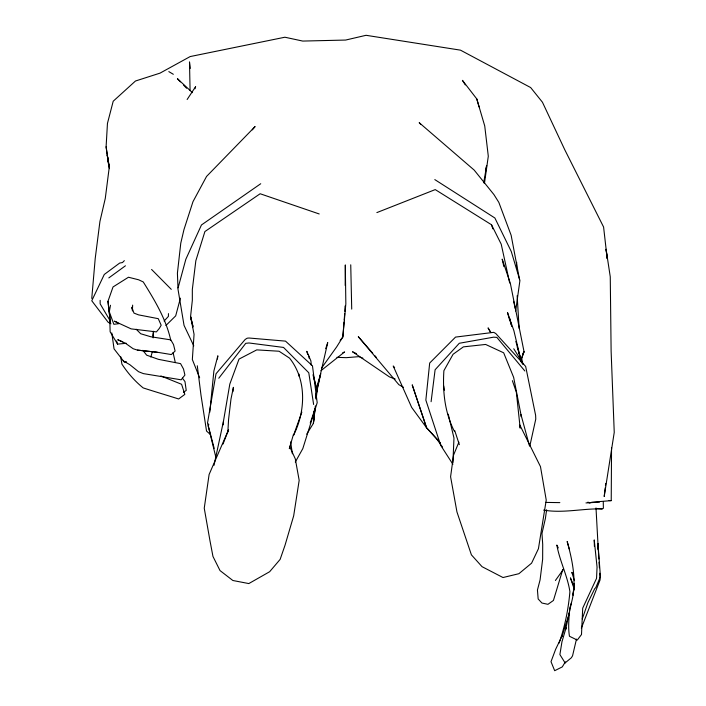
<?xml version="1.0" encoding="UTF-8"?>
<svg xmlns="http://www.w3.org/2000/svg" width="706" height="706" viewBox="0 0 706 706"><rect width="100%" height="100%" fill="white"/><g stroke="black" fill="none" stroke-linecap="round" stroke-linejoin="round"><path stroke-width="1.06" d="M345.075 306.016L344.881 311.39M345.19 285.48L345.313 264.935L345.843 303.809L342.834 337.036L336.683 346.867L321.477 368.179M611.546 447.754L611.228 500.633L591.999 502.204L589.501 503.034L587.957 502.098M454.399 431.366C444.762 412.551 442.538 391.512 443.889 370.694L453.075 354.28L463.392 346.867L485.631 344.449L503.669 352.806L513.641 377.331L520.94 414.493L529.553 446.139M516.58 267.662L516.686 262.323M168.46 313.605L168.399 316.385L164.119 321.045M301.859 412.075L293.599 435.187C305.574 411.28 306.889 379.863 289.592 358.163L279.064 351.235L256.755 349.885L239.025 359.089L229.821 384.064L223.405 421.553L214.024 465.307M223.264 424.827L223.405 421.553M132.375 310.975L132.649 305.116M597.691 549.109L597.956 543.602L596.005 507.958M91.762 298.417L95.213 258.502L99.925 221.49L105.291 198.36L109.13 168.275L106.103 146.786L107.453 123.4L113.207 101.223L135.464 81.013L160.006 73.142L190.161 56.568L284.906 37.224L302.742 41.072L345.64 40.057L366.061 35.3L460.471 50.152L530.656 87.553L542.455 102.246L564.747 149.707L603.595 227.041L607.16 258.422M153.158 337.883L153.564 331.343M344.025 322.077L342.834 337.036L340.115 340.424M344.201 319.942L344.713 313.526M315.944 399.022L316.773 389.324L313.137 374.374M574.322 584.48L572.99 595.158L574.322 583.483M214.192 448.363L208.385 426.336L208.597 424.165M209.788 412.233L213.883 371.012L217.854 355.798L217.413 359.054M314.346 413.813L313.393 423.397L306.695 434.164M314.558 411.686L314.867 408.492M315.926 397.84L316.773 389.324L313.182 375.601M232.945 391.645L233.404 387.312L230.986 399.031L228.55 419.691L227.861 432.001L228.409 430.378M315.37 405.871L313.393 423.397L315.114 408.721L313.896 411.766M316.244 398.202L317.479 387.25L327.725 342.622L325.713 348.658M605.201 487.828L604.204 496.521L614.238 432.39L611.122 351.217L610.258 276.787L606.083 249.244L607.169 258.59M605.448 485.657L605.695 483.486M431.101 401.696L435.108 369.759L459.297 343.266L493.626 337.168L496.839 337.371L524.849 370.977M515.671 311.019L519.925 280.485L511.285 251.539L494.88 217.995L434.799 179.598M208.385 426.336L208.676 424.165M152.796 335.712L153.396 331.343M484.51 183.022L488.296 156.238L484.74 125.986L476.788 98.937L462.43 80.334L465.307 84.914M546.612 509.767L545.429 518.31L541.979 533.454L542.711 544.361L542.649 559.187L540.072 579.944L537.442 590.022L538.166 598.962L541.926 603.03L547.944 604.318L553.433 600.453L562.753 569.627M483.698 182.845L486.655 165.557L485.463 170.852M110.48 305.248L109.306 311.796L113.869 324.31L119.137 323.613M315.864 395.951L320.718 373.686L317.303 385.291M529.959 445.424L535.775 419.064L535.616 415.313L525.661 366.423L495.762 333.506L493.723 332.349L455.547 337.089L429.68 363.043L425.85 400.117L440.694 445.345L452.908 464.292M576.475 639.106L572.566 655.786L571.366 657.763L565.109 662.908L559.893 654.577L561.95 641.807L566.141 627.59L565.594 629.593L571.366 603.065M568.86 614.741L569.433 612.649M180.418 298.144L175.688 315.873L165.901 325.501M289.292 448.698L293.449 434.437M150.81 357.007L152.284 352.038M194.962 88.762L195.615 86.662L187.143 99.493M568.577 615.782L562.002 636.371L562.488 635.1L555.613 649.361L551.007 661.69L554.678 670.7L562.276 666.905L564.729 662.908M310.225 423.009L315.114 408.721M582.247 618.941L587.983 602.518L594.752 588.601L595.785 587.666L600.427 576.625L597.956 543.602L598.873 558.967M109.774 317.109L107.974 301.312L113.031 286.954L128.457 277.237L138.667 279.797L143.265 281.959C154.561 300.076 166.139 319.13 170.728 340.16M521.487 358.895L524.037 351.667L510.376 283.485L502.187 259.12L503.863 266.621M559.126 643.069C564.897 626.469 568.427 609.119 569.901 591.602C567.403 575.514 559.708 561.12 556.84 545.041L558.305 547.935M581.347 628.172L600.118 579.811L599.721 573.228M223.017 444.056L228.567 429.769L209.108 474.494L204.246 508.196L210 540.884L212.965 556.443L220.016 570.572L232.865 580.5L248.821 583.571L269.648 571.719L280.132 559.39L285.039 545.217L293.678 515.821L299.176 480.336L295.284 458.829L289.478 446.21M458.874 442.185L453.561 455.079L450.587 476.744L456.95 511.947L471.405 554.854L482.039 566.671L502.999 577.534L518.892 573.704L531.583 563.176L538.431 548.721L546.232 500.077L540.478 466.631L519.845 425.074L520.181 428.136L516.351 392.254L512.388 380.684M565.109 662.908L565.603 661.91M295.284 462.059L302.812 448.619L317.188 402.694L312.476 365.823L285.506 341.122L249.006 338.015L247.179 338.2L245.185 339.454L216.018 373.774L207.502 423.097L215.904 457.479M522.89 353.521L524.037 351.667L521.637 358.074L522.899 364.525M555.401 580.5L563.556 569.124M218.772 378.24L245.75 343.328L248.989 342.975L283.53 347.44L308.778 372.759L313.623 404.485M252.298 129.86L255.104 126.55L206.558 176.438L192.967 201.704L183.948 229.662L180.78 243.138L177.409 273.134L177.991 287.854M124.344 260.664L122.465 262.561L119.693 263.047L104.276 274.466L91.771 300.756L108.106 322.21L110.93 323.78M320.956 370.685L344.59 351.941L342.622 352.903M108.812 277.908L125.439 265.791M260.735 183.728L201.457 224.967L185.837 259.261L177.894 288.604L184.045 325.395L193.779 345.861M183.445 392.28L186.225 390.444L184.981 381.584L182.377 378.125M595.899 508.479L602.121 508.902L603.383 508.294L603.268 502.116M376.863 212.594L435.24 189.596L491.5 224.755L501.225 244.197L509.679 282.991M126.489 361.763L124.432 362.24L114.045 348.879L111.822 332.967M107.974 301.312L109.695 316.341L110.145 331.802L117.575 344.113L126.339 343.292M585.962 502.928L599.518 502.116M545.509 502.407L559.84 502.619M336.912 357.342L346.319 357.668L358.886 356.645L362.893 358.198M609.093 500.536L611.228 500.633M543.602 510.111C563.088 513.474 582.759 508.373 602.121 508.902M136.205 329.234L140.723 333.753L150.749 336.744L170.808 339.877L173.517 344.554L175.106 351.076L171.32 354.553L157.279 352.25L137.405 350.114L133.152 348.729L125.589 343.363L117.734 339.736L122.747 341.801M137.405 350.114L157.279 352.25M319.209 213.962L260.143 193.753L204.899 231.55L195.836 260.743L192.332 289.451L192.332 300.315L190.567 316.562L194.062 334.291L192.341 359.539L199.639 377.789M395.219 379.043L389.377 376.863L352.488 351.756L356.415 353.591M160.862 375.945L181.583 384.276L184.848 394.372L178.627 398.978C166.89 395.21 154.896 391.724 143.168 387.903C134.846 381.143 127.742 373.068 121.9 364.084L120.664 356.521M117.92 322.73L114.372 321.168L131.139 328.881L156.423 331.899L159.309 328.422L161.18 325.245L158.268 318.671L138.57 314.876L133.972 313.111L131.881 307.286L132.013 309.166M403.497 387.303L398.846 384.673L358.286 336.674L372.768 353.291M123.109 360.757L129.833 364.693L138.588 371.727L143.389 373.615L181.168 379.81L184.91 375.071L183.516 369.044L180.559 363.625L158.391 359.328L146.654 355.171L142.868 350.335M168.813 71.615L173.332 74.289M210.591 434.649L206.54 431.057L201.007 395.263L197.292 365.77M192.456 92.68L177.453 78.701L180.498 81.878M151.587 269.454L171.276 289.345M183.542 85.055L186.587 88.241M420.652 124.238L419.179 122.659L474.176 170.084L493.918 194.565L498.833 202.375L511.144 235.292L519.563 279.744M394.636 367.641L393.224 365.999L411.651 407.397L426.565 427.757L440.332 442.891M426.565 427.757L412.26 384.999L426.565 427.757L438.452 440.712M374.939 355.78L376.395 357.439M436.749 439.035L442.583 447.198M513.756 348.773L523.102 363.669M490.891 332.5L488.058 327.884L490.635 332.544M110.41 321.23L100.155 303.836L100.146 300.332M572.795 574.234L571.86 572.345L574.322 580.385M573.722 585.874L570.413 577.87L574.463 589.757M116.516 341.007L117.575 344.113M491.5 224.755L492.876 228.859M454.743 430.616L459.341 444.665M476.788 98.937L479.118 106.924M569.292 548.933L567.165 541.511C573.184 563.035 577.702 586.227 569.777 607.928C569.098 617.353 567.88 626.866 569.46 636.274L577.279 640.068L581.497 634.535L582.706 608.157L596.552 578.346L597.055 567.095L594.223 539.922L594.399 546.435M509.555 319.809L507.499 312.484L513.897 330.743L521.549 362.875M517.224 346.981L518.107 350.123M518.698 352.215L521.637 362.663M511.779 326.543L509.458 318.079L511.091 324.389M515.857 341.369L521.681 362.531M307.657 354.483L306.828 351.314L310.905 360.925L311.284 365.267M192.959 326.181L190.567 316.562L193.038 326.993M308.46 355.162L309.237 358.366M173.076 352.559L175.15 361.834M513.668 301.312L515.309 308.857M109.015 164.851L107.277 155.205L109.43 168.619M443.695 385.908L444.392 390.25M448.239 414.166L453.976 438.029L452.899 462.88M290.625 441.912L292.381 453.773M106.103 146.786L108.803 165.557M190.276 68.411L189.499 61.916L190.073 90.324M110.012 319.209L110.489 323.419L109.695 316.341M520.94 414.493L521.09 416.664M599.067 562.258L599.394 567.739M517.163 295.717L519.122 328.44M299.062 374.127L299.132 376.298M350.741 264.812L351.72 309.104"/></g></svg>
